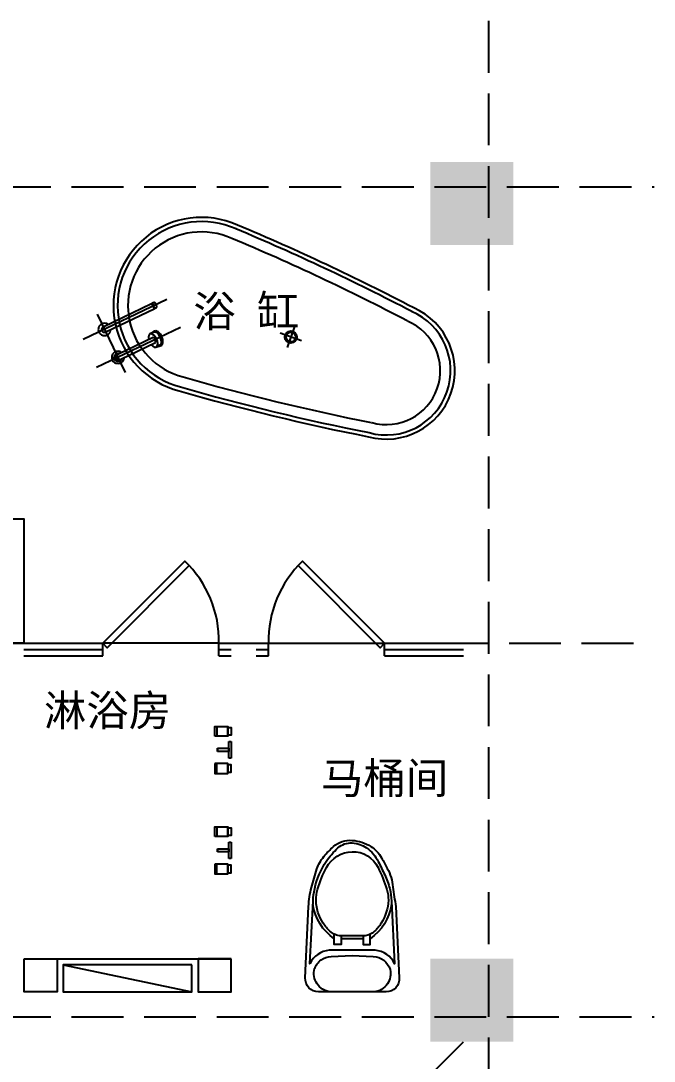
# Model space of a CAD drawing. Header units: millimetres. Extents: x -807114 to 558292, y -468455 to -61603.
# Drawn here: x 354238 to 357293, y -183733 to -178720 of the extents above; entities that cross this region are included whole.
import ezdxf

# ---------------------------------------------------------------- set-up
doc = ezdxf.new("R2010")
doc.units = ezdxf.units.MM
doc.header["$LTSCALE"] = 1000
doc.linetypes.add('CENTER-1', pattern=[10, 6.25, -1.25, 1.25, -1.25])
doc.linetypes.add('DASH', pattern=[0.35, 0.25, -0.1])
for name, color, linetype in [('FF-FIXT', 31, 'Continuous'), ('FF-洁具', 31, 'Continuous'), ('KL截面', 30, 'Continuous'), ('建-墙-砖', 9, 'Continuous'), ('建-楼梯', 2, 'Continuous'), ('建-窗', 4, 'Continuous'), ('建-轴', 1, 'Continuous')]:
    doc.layers.add(name, color=color, linetype=linetype)
doc.styles.add('D', font='simhei.ttf', dxfattribs={"width": 0.75, "height": 7})

# ---------------------------------------------------------------- blocks, each defined once
blk = doc.blocks.new('A$C55D235CF')
at = {"color": 39, "linetype": 'CENTER-1', "ltscale": 5}
for p, q in [((210.1, 393.1), (-106.4, 709.6)), ((31.2, 686.2), (-189.1, 466)), ((104, 287), (-212.5, 603.5)), ((237.6, -285.5), (237.6, -177.2)), ((291.8, -231.3), (183.4, -231.3))]:
    blk.add_line(p, q, dxfattribs=at)
at = {"color": 33, "linetype": 'Continuous'}
for p, q in [((-42.1, 654.4), (-46.7, 649.8)), ((-37.4, 656.8), (-42.1, 654.4)), ((-30.5, 658.8), (-37.4, 656.8)), ((-21.8, 658.8), (-30.5, 658.8)), ((-11.4, 655.3), (-21.8, 658.8)), ((-5, 650.1), (-11.4, 655.3)), ((-55.7, 633.1), (-55.8, 626.1)), ((-55.8, 626.1), (-54.1, 618.7)), ((-54.1, 639.6), (-55.7, 633.1)), ((-51.4, 645), (-54.1, 639.6)), ((-54.1, 618.7), (-50.5, 611.9)), ((-46.7, 649.8), (-51.4, 645)), ((-50.5, 611.9), (-46.8, 608.2)), ((-46.8, 608.2), (-40.8, 603)), ((-40.8, 603), (-33, 599.9)), ((-35.8, 619.2), (147, 436.4)), ((-16, 639), (166.8, 456.2)), ((-1.8, 646.9), (-5, 650.1)), ((2.5, 638.5), (-1.8, 646.9)), ((4.1, 629.2), (2.5, 638.5)), ((2.7, 620.2), (4.1, 629.2)), ((-135.7, 552.8), (-144.8, 550.2)), ((-126.5, 552.5), (-135.7, 552.8)), ((-114.3, 547.2), (-126.5, 552.5)), ((-33, 599.9), (-26.2, 599.1)), ((-26.2, 599.1), (-21.6, 599.4)), ((-21.6, 599.4), (-17.1, 600.4)), ((-160.9, 531.2), (-162, 522.8)), ((-162, 522.8), (-160.1, 512.5)), ((-158.4, 537.3), (-160.9, 531.2)), ((-160.1, 512.5), (-153.2, 501.8)), ((-155.1, 542.4), (-158.4, 537.3)), ((-153.2, 544.3), (-155.1, 542.4)), ((-144.8, 550.2), (-153.2, 544.3)), ((-153.2, 501.8), (-143, 495.1)), ((-135.5, 506.7), (-4.1, 375.4)), ((-115.7, 526.5), (15.7, 395.2)), ((-107.1, 539.8), (-114.3, 547.2)), ((-103.3, 531.8), (-107.1, 539.8)), ((-102, 521.5), (-103.3, 531.8)), ((-103.3, 514.2), (-102, 521.5)), ((-143, 495.1), (-128.2, 493.3)), ((-128.2, 493.3), (-123.1, 494.4)), ((166.8, 456.2), (147, 436.4)), ((168.9, 454), (149.1, 434.2)), ((166.1, 455.4), (166.8, 456.2)), ((166.1, 455.4), (168.2, 453.3)), ((168.2, 453.3), (166.1, 455.4)), ((168.9, 454), (168.2, 453.3)), ((168.9, 454), (176.2, 446.8)), ((176.2, 446.8), (168.9, 454)), ((39.9, 400.7), (25.8, 414.7)), ((34.2, 406.3), (25.8, 414.7)), ((36, 405.9), (34.2, 406.3)), ((39.2, 404.6), (36, 405.9)), ((41.8, 402.6), (39.2, 404.6)), ((41.8, 402.6), (45.4, 399.1)), ((43.6, 400.8), (41.8, 402.6)), ((147, 436.4), (147.7, 437.1)), ((147.7, 437.1), (149.8, 434.9)), ((147.7, 437.1), (149.8, 434.9)), ((149.8, 434.9), (149.1, 434.2)), ((149.1, 434.2), (156.4, 427)), ((149.1, 434.2), (156.4, 427)), ((156.4, 427), (157.1, 426.6)), ((157.1, 426.6), (157.9, 426.4)), ((157.9, 426.4), (159.3, 426.6)), ((159.3, 426.6), (160.6, 427)), ((160.6, 427), (162.8, 428.1)), ((162.8, 428.1), (166.5, 430.7)), ((166.5, 430.7), (168.3, 432.3)), ((168.3, 432.3), (169.6, 433.6)), ((169.6, 433.6), (171.5, 435.5)), ((171.5, 435.5), (174.2, 439)), ((174.2, 439), (176, 442.3)), ((176, 442.3), (176.7, 444.7)), ((176.5, 446.3), (176.2, 446.8)), ((176.7, 445.6), (176.5, 446.3)), ((176.7, 444.7), (176.7, 445.6)), ((-9.6, 351.2), (-23.7, 365.2)), ((-23.7, 365.2), (-15.3, 356.8)), ((-15.3, 356.8), (-14.5, 353.9)), ((-14.5, 353.9), (-12.7, 350.6)), ((20.2, 347), (26.6, 351.1)), ((26.6, 351.1), (31.4, 355.9)), ((31.4, 355.9), (35.9, 359.6)), ((35.9, 359.6), (41.5, 366.7)), ((41.5, 366.7), (43.8, 370.3)), ((45.4, 399.1), (43.6, 400.8)), ((43.8, 370.3), (46.6, 376)), ((47.2, 396.7), (45.4, 399.1)), ((46.6, 376), (48.4, 381.4)), ((48.7, 393.4), (47.2, 396.7)), ((48.4, 381.4), (49.3, 388.8)), ((49.3, 388.8), (48.7, 393.4)), ((-12.7, 350.6), (-11.6, 349.2)), ((-11.6, 349.2), (-8, 345.6)), ((-11.6, 349.2), (-8, 345.6)), ((-8, 345.6), (-5.6, 343.8)), ((-5.6, 343.8), (-1.3, 342.1)), ((-1.3, 342.1), (4.7, 341.8)), ((4.7, 341.8), (8, 342.3)), ((8, 342.3), (15.1, 344.5)), ((15.1, 344.5), (20.2, 347))]:
    blk.add_line(p, q, dxfattribs=at)
at = {"flags": 128}
blk.add_lwpolyline([(566.7, -743.2, 0.021411), (661.1, 190.7, 1.08619), (-185.9, 190.7, 0.021411), (-91.5, -743.2, 0.930125), (566.7, -743.2)], format="xyb", dxfattribs=at)
at = {"color": 32, "flags": 128}
for points in [[(641.1, 191.2, 1.089171), (-165.9, 191.2)], [(-165.9, 191.8, 0.021415), (-71.7, -740.6)], [(546.9, -740.6, 0.021415), (641.1, 191.8)], [(-71.8, -739.8, 0.935819), (547, -739.8)]]:
    blk.add_lwpolyline(points, format="xyb", dxfattribs=at)
at = {"color": 35, "flags": 128}
for points in [[(591.3, 195.5, 1.089171), (-116, 195.5, 1.089171)], [(-116, 194.7, 0.021415), (-22.2, -733.5, 0.021415)], [(497.4, -733.5, 0.021415), (591.2, 194.7, 0.021415)], [(-21.9, -736.5, 0.935819), (497.1, -736.5, 0.935819)]]:
    blk.add_lwpolyline(points, format="xyb", dxfattribs=at)
at = {"color": 35, "linetype": 'Continuous'}
for radius in [29.2, 23.2]:
    blk.add_circle((237.6, -231.3), radius, dxfattribs=at)
at = {"color": 33, "linetype": 'Continuous'}
for centre, radius, start, end in [((-25.9, 629.1), 14, 45, 225), ((-125.6, 516.6), 14, 45, 225), ((-7.8, 398.8), 23.7, 278.7868, 351.2132)]:
    blk.add_arc(centre, radius, start, end, dxfattribs=at)
at = {"color": 39, "ltscale": 30}
for centre, radius, start, end in [((-132, 523), 19.1, 10.5537, 259.4463), ((-147.2, 494.8), 14.8, 42.055, 83.5179), ((-126.7, 517.8), 16.1, 15.1781, 254.8219), ((-103.8, 538.2), 14.8, 186.4821, 227.945)]:
    blk.add_arc(centre, radius, start, end, dxfattribs=at)
at = {"color": 33, "linetype": 'Continuous'}
for centre, start_param, end_param in [((1, 390), 1.982313, 7.442465), ((15.1, 375.9), 3.141593, 6.283185)]:
    blk.add_ellipse(centre, major_axis=(24.7, 24.7), ratio=0.528596, start_param=start_param, end_param=end_param, dxfattribs=at)
at = {"color": 33, "linetype": 'Continuous', "extrusion": (0, 0, -1)}
blk.add_ellipse((15.1, 375.9), major_axis=(26.7, 26.7), ratio=0.563059, start_param=-0.384776, end_param=3.526331, dxfattribs=at)
blk = doc.blocks.new('马桶A')
at = {"color": 35, "linetype": 'ByBlock'}
blk.add_line((53.2, 109.2), (-53.5, 109.2), dxfattribs=at)
at = {"color": 0, "linetype": 'Continuous'}
blk.add_lwpolyline([(226.7, 297.9, 0.431726), (163.4, 365.1), (-163.4, 365.1, 0.431435), (-226.7, 297.9), (-210.7, -46.8, 0.05293), (-196.6, -138.6, 0.015625), (-170.1, -227.6, 0.092508), (-137.4, -286.8, 0.041886), (-90.1, -335.3, 0.199313), (-0.1, -365.1, 0.124065), (90, -335.3, 0.122705), (141.4, -281.1, 0.00916), (169.1, -230.1, 0.093585), (196.3, -139.9, -0.024039), (210.7, -46.9)], format="xyb", close=True, dxfattribs=at)
at = {"color": 35}
for points in [[(-101, 193.9), (0, 189.7), (100.9, 193.9, 0.31346), (182.6, 257.2, 0.214355), (169.7, 325.7, 0.233297), (103.2, 365.1), (-107.4, 365.1, 0.214741), (-169.8, 325.7, 0.214469), (-181.7, 253.1, 0.149897), (-150.5, 211.2, 0.149897), (-101.2, 193.9)], [(-204, 229.4), (-188.9, -72.3, 0.039846), (-181, -132.7, 0.096207), (-125.6, -263.4, 0.060028), (-69.1, -328.8, 0.204422), (-0.1, -352.8, 0.133941), (68.8, -328.8, 0.129163), (125.3, -263.4, -0.000598), (156.7, -199.6, 0.056687), (180.7, -132.7, 0.051135), (188.6, -72.3), (203.9, 229.4, -0.272391), (110.8, 164.8), (-111.1, 164.8, -0.270676), (-204.2, 229.4)], [(107.2, 73.1, 0.09365), (82.8, 89, 0.098915), (54.3, 94.5), (-54.6, 94.5, 0.096282), (-83.1, 89, 0.096282), (-107.5, 73.1, 0.05557), (-139.9, 34, 0.05557), (-162.9, -11.3, 0.092989), (-174.3, -76.2, 0.063501), (-167, -128.6, 0.057856), (-124.5, -234.6, 0.268831), (-0.1, -310.6, 0.294074), (124.2, -234.6, 0.034416), (166.7, -128.6, 0.087024), (174, -76.2, 0.134611), (139.6, 34, 0.061058), (107.2, 73.1)]]:
    blk.add_lwpolyline(points, format="xyb", close=True, dxfattribs=at)
at = {"color": 35, "linetype": 'ByBlock'}
for points in [[(-53.5, 94.5), (-53.5, 136.3), (-86.5, 136.3), (-86.5, 87.5)], [(53.2, 94.5), (53.2, 136.3), (86.2, 136.3), (86.2, 87.5)]]:
    blk.add_lwpolyline(points, dxfattribs=at)
for centre, start, end in [((51.8, -91.8), 124.5259, 171.7782), ((-52.1, -91.8), 8.2064, 55.4741)]:
    blk.add_arc(centre, 244, start, end, dxfattribs=at)
blk = doc.blocks.new('做成ACAD TuKuai0197')
at = {"linetype": 'Continuous'}
for p, q in [((69.2, 113.1), (69.2, 66.1)), ((0, -40), (0, 40)), ((0, 40), (12, 40)), ((12, 40), (12, -40)), ((12, 8), (66.3, 8)), ((12, -8), (12, 8)), ((66.3, -8), (66.3, 8)), ((66.3, 8), (66.3, -8)), ((12, -40), (0, -40)), ((66.3, -8), (12, -8)), ((69.2, -113.1), (69.2, -66.1))]:
    blk.add_line(p, q, dxfattribs=at)
for points in [[(15.9, 107.7), (0, 107.7), (0, 71.6), (15.9, 71.6)], [(79.9, 66.1), (79.9, 113.1), (15.9, 113.1), (15.9, 66.1)], [(15.9, -107.7), (0, -107.7), (0, -71.6), (15.9, -71.6)], [(79.9, -66.1), (79.9, -113.1), (15.9, -113.1), (15.9, -66.1)]]:
    blk.add_lwpolyline(points, close=True, dxfattribs=at)

msp = doc.modelspace()

# ---------------------------------------------------------------- hatches: boundary and pattern name
h = msp.add_hatch(color=251)
h.dxf.hatch_style = 1
h.paths.add_polyline_path([(356213.2, -179799.5), (356613.2, -179799.5), (356613.2, -179399.5), (356213.2, -179399.5)])
h = msp.add_hatch(color=251)
h.dxf.hatch_style = 1
h.paths.add_polyline_path([(356213.2, -183239.5), (356613.2, -183239.5), (356613.2, -183639.5), (356213.2, -183639.5)])

# ---------------------------------------------------------------- linework, layer by layer
at = {"color": 251}
for p, q in [((355193.3, -181719.5), (354633.3, -181719.5)), ((355433.1, -181719.5), (355993.1, -181719.5))]:
    msp.add_line(p, q, dxfattribs=at)
msp.add_line((354413.2, -183239.5), (355253.2, -183239.5))
at = {"layer": 'FF-FIXT', "ltscale": 3}
for p, q in [((354633.3, -181779.5), (354633.3, -181719.5)), ((355193.3, -181779.5), (355193.3, -181719.5)), ((355433.1, -181779.5), (355433.1, -181719.5)), ((355993.1, -181779.5), (355993.1, -181719.5))]:
    msp.add_line(p, q, dxfattribs=at)
at = {"layer": 'FF-FIXT', "color": 251, "ltscale": 3}
msp.add_line((354443.2, -183269.5), (355063.7, -183399.5), dxfattribs=at)
at = {"layer": 'FF-FIXT', "ltscale": 3}
msp.add_lwpolyline([(354253.2, -181719.5), (351733.2, -181719.5), (351733.2, -181119.1), (354253.2, -181119.1)], close=True, dxfattribs=at)
for points in [[(354253.2, -181719.5), (354633.3, -181719.5)], [(354253.2, -181749.5), (354633.3, -181749.5)], [(355193.3, -181719.5), (356373.2, -181719.5)], [(355193.3, -181749.5), (355253.2, -181749.5)], [(355373.2, -181749.5), (355433.1, -181749.5)], [(355993.1, -181749.5), (356373.2, -181749.5)], [(354253.2, -181779.5), (354633.3, -181779.5)], [(355193.3, -181779.5), (355253.2, -181779.5)], [(355373.2, -181779.5), (355433.1, -181779.5)], [(355993.1, -181779.5), (356373.2, -181779.5)]]:
    msp.add_lwpolyline(points, dxfattribs=at)
at = {"layer": 'FF-FIXT', "color": 251, "ltscale": 3}
msp.add_lwpolyline([(355063.7, -183269.5), (354443.2, -183269.5), (354443.2, -183399.5), (355063.7, -183399.5)], close=True, dxfattribs=at)
at = {"layer": '建-墙-砖'}
for points in [[(354253.7, -183239.5), (354413.2, -183239.5), (354413.2, -183399.5), (354253.7, -183399.5)], [(355253.2, -183239.5), (355093.7, -183239.5), (355093.7, -183399.5), (355253.2, -183399.5)]]:
    msp.add_lwpolyline(points, close=True, dxfattribs=at)
at = {"layer": '建-楼梯'}
msp.add_line((355333.2, -184679.5), (356373.2, -183639.5), dxfattribs=at)
at = {"layer": '建-窗'}
for points in [[(354633.3, -181719.5), (355028.9, -181323.9), (355050.2, -181345.1), (354654.5, -181740.7)], [(355993.1, -181719.5), (355597.5, -181323.9), (355576.3, -181345.1), (355971.9, -181740.7)]]:
    msp.add_lwpolyline(points, close=True, dxfattribs=at)
for centre, start, end in [((354668.4, -181705.7), 358.4866, 46.6369), ((355958, -181705.7), 133.3631, 181.5134)]:
    msp.add_arc(centre, 525.1, start, end, dxfattribs=at)
at = {"layer": '建-轴', "linetype": 'DASH'}
for p, q in [((356493.2, -178719.5), (356493.2, -193279.5)), ((342933.2, -179519.5), (357293.2, -179519.5)), ((351613.2, -181719.5), (354633.3, -181719.5)), ((355193.3, -181719.5), (357293.2, -181719.5)), ((342933.2, -183519.5), (357293.2, -183519.5))]:
    msp.add_line(p, q, dxfattribs=at)

# ---------------------------------------------------------------- block references
at = {"layer": 'FF-FIXT', "rotation": 70.61227026417029}
msp.add_blockref('A$C55D235CF', (355243.9, -180390.9), dxfattribs=at)
at = {"layer": 'FF-FIXT', "ltscale": 3, "rotation": 180}
for p in [(355253.2, -182233.2), (355253.2, -182717.3)]:
    msp.add_blockref('做成ACAD TuKuai0197', p, dxfattribs=at)
at = {"layer": 'FF-洁具', "linetype": 'Continuous', "xscale": -1, "rotation": 180}
msp.add_blockref('马桶A', (355836.9, -183034.4), dxfattribs=at)

# ---------------------------------------------------------------- texts
at = {"layer": 'KL截面', "linetype": 'ByBlock', "style": 'D'}
for s, p in [('浴 缸', (355069.9, -180194.1)), ('淋浴房', (354349.5, -182117.8)), ('马桶间', (355686.1, -182444.6))]:
    msp.add_text(s, height=150, dxfattribs=at).set_placement(p)

doc.saveas('drawing.dxf')
